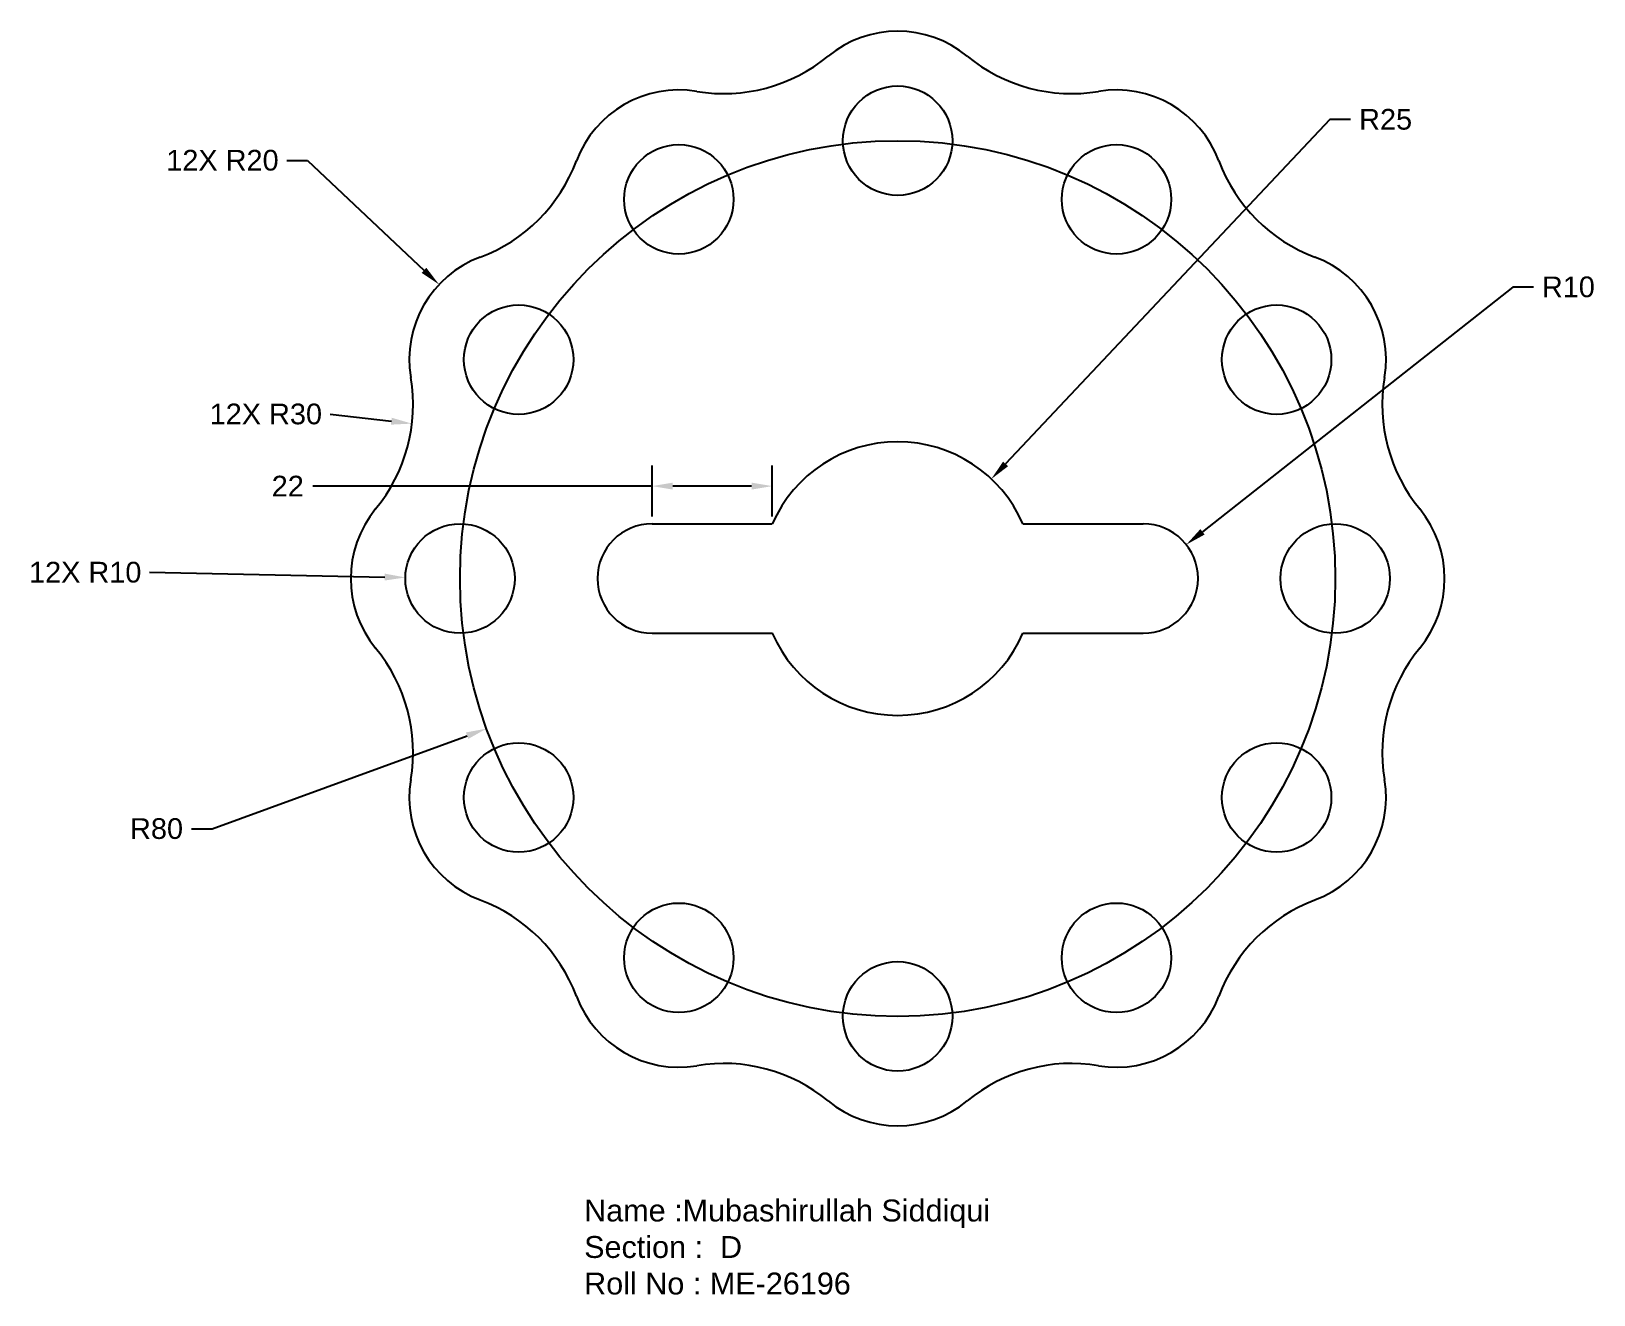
# Model space of a CAD drawing. Header units: millimetres. Extents: x -127 to 159, y -119 to 112.
import ezdxf

# ---------------------------------------------------------------- set-up
doc = ezdxf.new("R2010")
doc.units = ezdxf.units.MM
doc.header["$MEASUREMENT"] = 0
doc.styles.get("Standard").update_dxf_attribs({"font": 'arial.ttf'})
doc.dimstyles.get("Standard").update_dxf_attribs({"dimscale": 21, "dimtxt": 0.18, "dimasz": 0.18, "dimexe": 0.18, "dimexo": 0.0625, "dimgap": 0.09, "dimtad": 0, "dimtih": 1, "dimtoh": 1, "dimdec": 0, "dimzin": 0, "dimdsep": 46, "dimtxsty": 'Standard', "dimcen": 0.09, "dimadec": 0, "dimazin": 0, "dimtfac": 1, "dimtdec": 0, "dimtofl": 0, "dimtmove": 0, "dimatfit": 3, "dimfxl": 1, "dimtolj": 1, "dimtzin": 0, "dimarcsym": 0})

# ---------------------------------------------------------------- blocks, each defined once
blk = doc.blocks.new('*D8')
at = {"color": 0, "lineweight": -2, "transparency": 16777216}
for p, q in [((110.51, 95.89), (51.23, 32.95)), ((114.29, 95.89), (110.51, 95.89))]:
    blk.add_line(p, q, dxfattribs=at)
at = {"color": 0, "transparency": 16777216}
blk.add_solid([(50.77, 33.38), (51.69, 32.52), (48.64, 30.2)], dxfattribs=at)
at = {"layer": 'Defpoints', "color": 0, "transparency": 16777216}
for p in [(48.64, 30.2), (31.5, 12)]:
    blk.add_point(p, dxfattribs=at)
at = {"color": 0, "transparency": 16777216, "insert": (120.71, 95.89), "char_height": 3.78, "attachment_point": 5}
blk.add_mtext('\\A1;R25', dxfattribs=at)
blk = doc.blocks.new('*D14')
at = {"color": 0, "lineweight": -2, "transparency": 16777216}
for p, q in [((-13.39, 23.31), (-13.39, 32.67)), ((8.58, 23.31), (8.58, 32.67)), ((-13.39, 28.89), (-75.39, 28.89)), ((4.8, 28.89), (-9.61, 28.89))]:
    blk.add_line(p, q, dxfattribs=at)
at = {"color": 0, "transparency": 16777216}
for points in [[(-9.61, 29.52), (-9.61, 28.26), (-13.39, 28.89)], [(4.8, 29.52), (4.8, 28.26), (8.58, 28.89)]]:
    blk.add_solid(points, dxfattribs=at)
at = {"layer": 'Defpoints', "color": 0, "transparency": 16777216}
for p in [(8.58, 28.89), (-13.39, 22), (8.58, 22)]:
    blk.add_point(p, dxfattribs=at)
at = {"color": 0, "transparency": 16777216, "insert": (-80, 28.89), "char_height": 3.78, "attachment_point": 5}
blk.add_mtext('\\A1;22', dxfattribs=at)
blk = doc.blocks.new('*D15')
at = {"color": 0, "lineweight": -2, "transparency": 16777216}
for p, q in [((143.94, 65.27), (87.23, 20.53)), ((147.72, 65.27), (143.94, 65.27))]:
    blk.add_line(p, q, dxfattribs=at)
at = {"color": 0, "transparency": 16777216}
blk.add_solid([(86.84, 21.03), (87.62, 20.04), (84.26, 18.19)], dxfattribs=at)
at = {"layer": 'Defpoints', "color": 0, "transparency": 16777216}
for p in [(84.26, 18.19), (76.41, 12)]:
    blk.add_point(p, dxfattribs=at)
at = {"color": 0, "transparency": 16777216, "insert": (154.12, 65.27), "char_height": 3.78, "attachment_point": 5}
blk.add_mtext('\\A1;R10', dxfattribs=at)
blk = doc.blocks.new('*D16')
at = {"color": 0, "lineweight": -2, "transparency": 16777216}
blk.add_line((-105.27, 13.14), (-62.28, 12.27), dxfattribs=at)
at = {"color": 0, "transparency": 16777216}
blk.add_solid([(-62.27, 12.9), (-62.29, 11.64), (-58.5, 12.2)], dxfattribs=at)
at = {"layer": 'Defpoints', "color": 0, "transparency": 16777216}
for p in [(-58.5, 12.2), (-48.5, 12)]:
    blk.add_point(p, dxfattribs=at)
at = {"color": 0, "transparency": 16777216, "insert": (-117.03, 13.14), "char_height": 3.78, "attachment_point": 5}
blk.add_mtext('\\A1;12X R10', dxfattribs=at)
blk = doc.blocks.new('*D17')
at = {"color": 0, "lineweight": -2, "transparency": 16777216}
for p, q in [((-80.19, 88.41), (-76.41, 88.41)), ((-76.41, 88.41), (-55.09, 68.31))]:
    blk.add_line(p, q, dxfattribs=at)
at = {"color": 0, "transparency": 16777216}
blk.add_solid([(-54.66, 68.77), (-55.52, 67.85), (-52.34, 65.72)], dxfattribs=at)
at = {"layer": 'Defpoints', "color": 0, "transparency": 16777216}
for p in [(-52.34, 65.72), (-37.79, 52)]:
    blk.add_point(p, dxfattribs=at)
at = {"color": 0, "transparency": 16777216, "insert": (-91.94, 88.41), "char_height": 3.78, "attachment_point": 5}
blk.add_mtext('\\A1;12X R20', dxfattribs=at)
blk = doc.blocks.new('*D18')
at = {"color": 0, "lineweight": -2, "transparency": 16777216}
blk.add_line((-72.26, 42.05), (-61.06, 40.75), dxfattribs=at)
at = {"color": 0, "transparency": 16777216}
blk.add_solid([(-60.99, 41.38), (-61.13, 40.12), (-57.31, 40.31)], dxfattribs=at)
at = {"layer": 'Defpoints', "color": 0, "transparency": 16777216}
for p in [(-87.1, 43.78), (-57.31, 40.31)]:
    blk.add_point(p, dxfattribs=at)
at = {"color": 0, "transparency": 16777216, "insert": (-84.01, 42.05), "char_height": 3.78, "attachment_point": 5}
blk.add_mtext('\\A1;12X R30', dxfattribs=at)
blk = doc.blocks.new('*D19')
at = {"color": 0, "lineweight": -2, "transparency": 16777216}
for p, q in [((-93.81, -33.71), (-47.21, -16.71)), ((-97.59, -33.71), (-93.81, -33.71))]:
    blk.add_line(p, q, dxfattribs=at)
at = {"color": 0, "transparency": 16777216}
blk.add_solid([(-47.43, -16.12), (-47, -17.3), (-43.66, -15.42)], dxfattribs=at)
at = {"layer": 'Defpoints', "color": 0, "transparency": 16777216}
for p in [(31.5, 12), (-43.66, -15.42)]:
    blk.add_point(p, dxfattribs=at)
at = {"color": 0, "transparency": 16777216, "insert": (-103.99, -33.71), "char_height": 3.78, "attachment_point": 5}
blk.add_mtext('\\A1;R80', dxfattribs=at)

msp = doc.modelspace()

# ---------------------------------------------------------------- linework, layer by layer
for p, q in [((-13.39, 22), (8.58, 22)), ((54.41, 22), (76.41, 22)), ((-13.39, 2), (8.61, 2)), ((54.41, 2), (76.41, 2))]:
    msp.add_line(p, q)
for centre, radius in [((31.5, 92), 10), ((31.5, 12), 80), ((-8.5, 81.28), 10), ((71.5, 81.28), 10), ((-37.79, 52), 10), ((100.78, 52), 10), ((-48.5, 12), 10), ((111.5, 12), 10), ((-37.79, -28), 10), ((100.78, -28), 10), ((-8.5, -57.29), 10), ((71.5, -57.29), 10), ((31.5, -68), 10)]:
    msp.add_circle(centre, radius)
for centre, radius, start, end in [((31.5, 92), 20, 50.5367, 129.4633), ((-0.28, 130.6), 30, 260.5367, 309.4633), ((63.28, 130.6), 30, 230.5367, 279.4633), ((-8.5, 81.28), 20, 80.5367, 159.4633), ((71.5, 81.28), 20, 20.5367, 99.4633), ((-55.33, 98.82), 30, 290.5367, 339.4633), ((118.32, 98.82), 30, 200.5367, 249.4633), ((-37.79, 52), 20, 110.5367, 189.4633), ((100.78, 52), 20, 350.5367, 69.4633), ((-87.1, 43.78), 30, 320.5367, 9.4633), ((150.1, 43.78), 30, 170.5367, 219.4633), ((31.5, 12), 25, 23.5782, 156.4218), ((-48.5, 12), 20, 140.5367, 219.4633), ((111.5, 12), 20, 320.5367, 39.4633), ((-13.39, 12), 10, 90, 270), ((76.41, 12), 10, 270, 90), ((31.5, 12), 25, 203.5782, 336.4218), ((-87.1, -19.78), 30, 350.5367, 39.4633), ((150.1, -19.78), 30, 140.5367, 189.4633), ((-37.79, -28), 20, 170.5367, 249.4633), ((100.78, -28), 20, 290.5367, 9.4633), ((-55.33, -74.83), 30, 20.5367, 69.4633), ((118.32, -74.83), 30, 110.5367, 159.4633), ((-8.5, -57.29), 20, 200.5367, 279.4633), ((71.5, -57.29), 20, 260.5367, 339.4633), ((-0.28, -106.6), 30, 50.5367, 99.4633), ((63.28, -106.6), 30, 80.5367, 129.4633), ((31.5, -68), 20, 230.5367, 309.4633)]:
    msp.add_arc(centre, radius, start, end)

# ---------------------------------------------------------------- texts
at = {"insert": (-25.82, -101.47), "char_height": 4, "attachment_point": 1}
msp.add_mtext_dynamic_manual_height_columns('Name :Mubashirullah Siddiqui\\PSection :  D\\PRoll No : ME-26196', width=117.4679, gutter_width=1, heights=[0], dxfattribs=at)

# ---------------------------------------------------------------- dimensions: what is measured, and where the dimension line sits
for center, mpoint, picture, middle in [((31.5, 12), (48.64, 30.2), '*D8', (120.71, 95.89)), ((76.41, 12), (84.26, 18.19), '*D15', (154.12, 65.27)), ((31.5, 12), (-43.66, -15.42), '*D19', (-103.99, -33.71))]:
    dim = msp.add_radius_dim(center=center, mpoint=mpoint, dimstyle='Standard', override={"dimcen": 0})
    dim.commit()
    dim.dimension.update_dxf_attribs({"geometry": picture, "text_midpoint": middle, "dimtype": 164})
for center, mpoint, picture, middle in [((-37.79, 52), (-52.34, 65.72), '*D17', (-91.94, 88.41)), ((-87.1, 43.78), (-57.31, 40.31), '*D18', (-72.26, 42.05)), ((-48.5, 12), (-58.5, 12.2), '*D16', (-105.27, 13.14))]:
    dim = msp.add_radius_dim(center=center, mpoint=mpoint, text='12X <>', dimstyle='Standard', override={"dimcen": 0})
    dim.commit()
    dim.dimension.update_dxf_attribs({"geometry": picture, "text_midpoint": middle, "dimtype": 164})
dim = msp.add_linear_dim(base=(8.58, 28.89), p1=(-13.39, 22), p2=(8.58, 22), dimstyle='Standard')
dim.commit()
dim.dimension.update_dxf_attribs({"geometry": '*D14', "text_midpoint": (-80, 28.89), "dimtype": 160})

doc.saveas('drawing.dxf')
